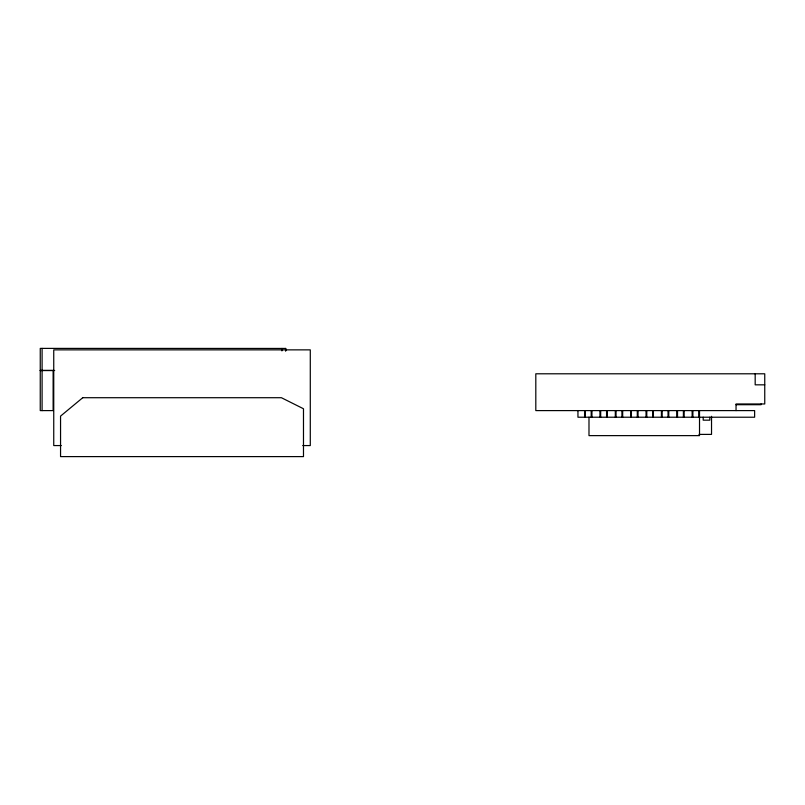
<?xml version="1.0" encoding="UTF-8"?>
<svg xmlns="http://www.w3.org/2000/svg" width="805" height="805" viewBox="0 0 805 805"><rect width="100%" height="100%" fill="white"/><g stroke="black" fill="none" stroke-linecap="round" stroke-linejoin="round"><path stroke-width="1.21" d="M285.755 350.9L285.755 348.444L40.26 348.394L40.25 410.6L42.091 410.6L42.102 348.394M54.66 370.481L40.25 370.481L53.13 370.481L53.13 410.6L42.091 410.6M281.931 350.9L281.931 348.444M285.614 350.9L285.614 348.444M764.75 384.83L755.181 384.83L755.181 373.792M736.042 404.704L761.067 404.704L761.067 403.969M698.982 434.398L711.529 434.398L711.529 416.306M61.291 445.568L53.744 445.568L53.744 349.863L310.287 349.863L310.287 445.568L302.75 445.568M736.042 410.6L736.042 403.969L764.75 403.969L764.75 373.792L535.808 373.792L535.808 410.6L754.627 410.6L754.627 417.221L577.95 417.221L577.95 410.6M709.819 417.221L709.819 420.17L703.198 420.17L703.198 417.221M699.515 410.6L699.515 435.626L588.988 435.626L588.988 417.221M698.78 410.6L698.78 417.221M692.884 410.6L692.884 417.221M692.149 410.6L692.149 417.221M684.149 410.6L684.149 417.221M683.405 410.6L683.405 417.221M677.518 410.6L677.518 417.221M676.784 410.6L676.784 417.221M668.774 410.6L668.774 417.221M668.039 410.6L668.039 417.221M662.153 410.6L662.153 417.221M661.418 410.6L661.418 417.221M653.408 410.6L653.408 417.221M652.674 410.6L652.674 417.221M646.787 410.6L646.787 417.221M646.043 410.6L646.043 417.221M638.043 410.6L638.043 417.221M637.308 410.6L637.308 417.221M631.412 410.6L631.412 417.221M630.677 410.6L630.677 417.221M622.678 410.6L622.678 417.221M621.933 410.6L621.933 417.221M616.046 410.6L616.046 417.221M615.312 410.6L615.312 417.221M607.302 410.6L607.302 417.221M606.567 410.6L606.567 417.221M600.681 410.6L600.681 417.221M599.946 410.6L599.946 417.221M591.937 410.6L591.937 417.221M591.202 410.6L591.202 417.221M585.316 410.6L585.316 417.221M584.581 410.6L584.581 417.221M82.754 397.71L60.556 416.115L60.556 456.606L303.485 456.606L303.485 408.759L281.398 397.71L82.754 397.71"/></g></svg>
